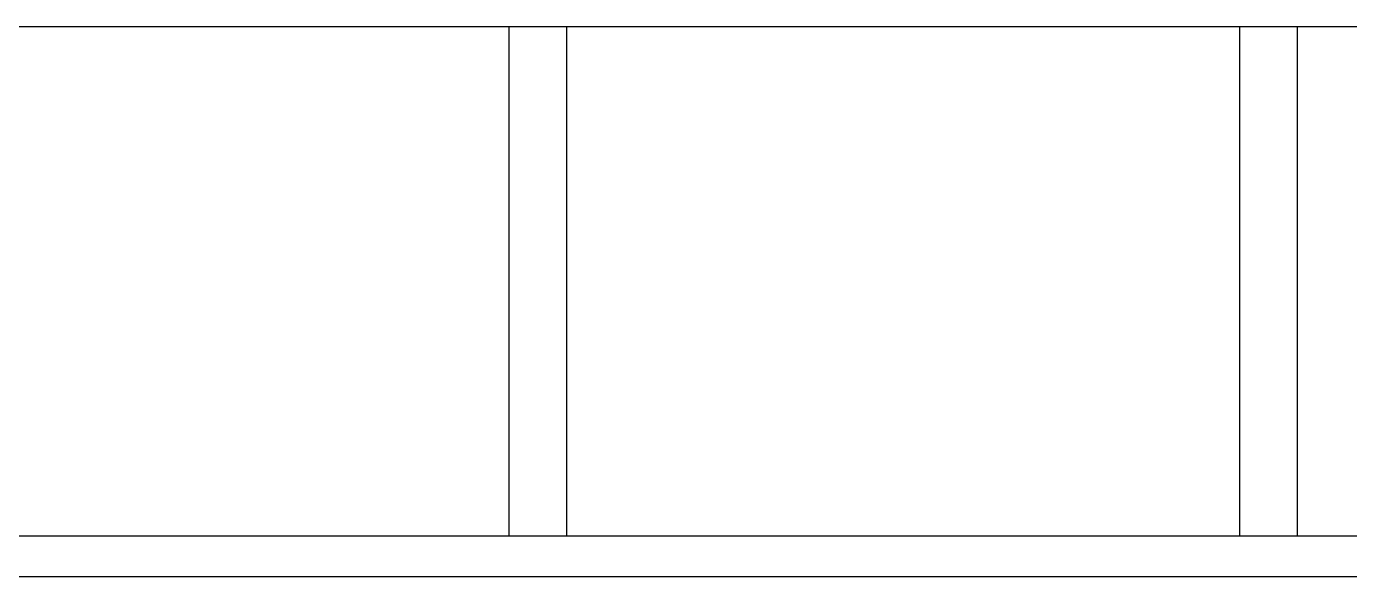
# Model space of a CAD drawing. Header units: centimetres. Extents: x -3096 to 17897, y -3131 to 15798.
# Drawn here: x 5099 to 5748, y 11048 to 11318 of the extents above; entities that cross this region are included whole.
import ezdxf

# ---------------------------------------------------------------- set-up
doc = ezdxf.new("R2010")
doc.units = ezdxf.units.CM

msp = doc.modelspace()

# ---------------------------------------------------------------- linework, layer by layer
for p, q in [((4539.03, 11317.54), (6365.08, 11317.54)), ((5335.28, 11317.54), (5335.28, 11067.54)), ((5363.58, 11317.54), (5363.58, 11067.54)), ((5693.81, 11317.54), (5693.81, 11067.54)), ((5722.12, 11317.54), (5722.12, 11067.54)), ((4449.16, 11047.54), (6449.16, 11047.54))]:
    msp.add_line(p, q)
msp.add_lwpolyline([(4539.03, 11047.54), (4539.03, 11067.54), (6365.08, 11067.54), (6365.08, 11047.54)])

doc.saveas('drawing.dxf')
